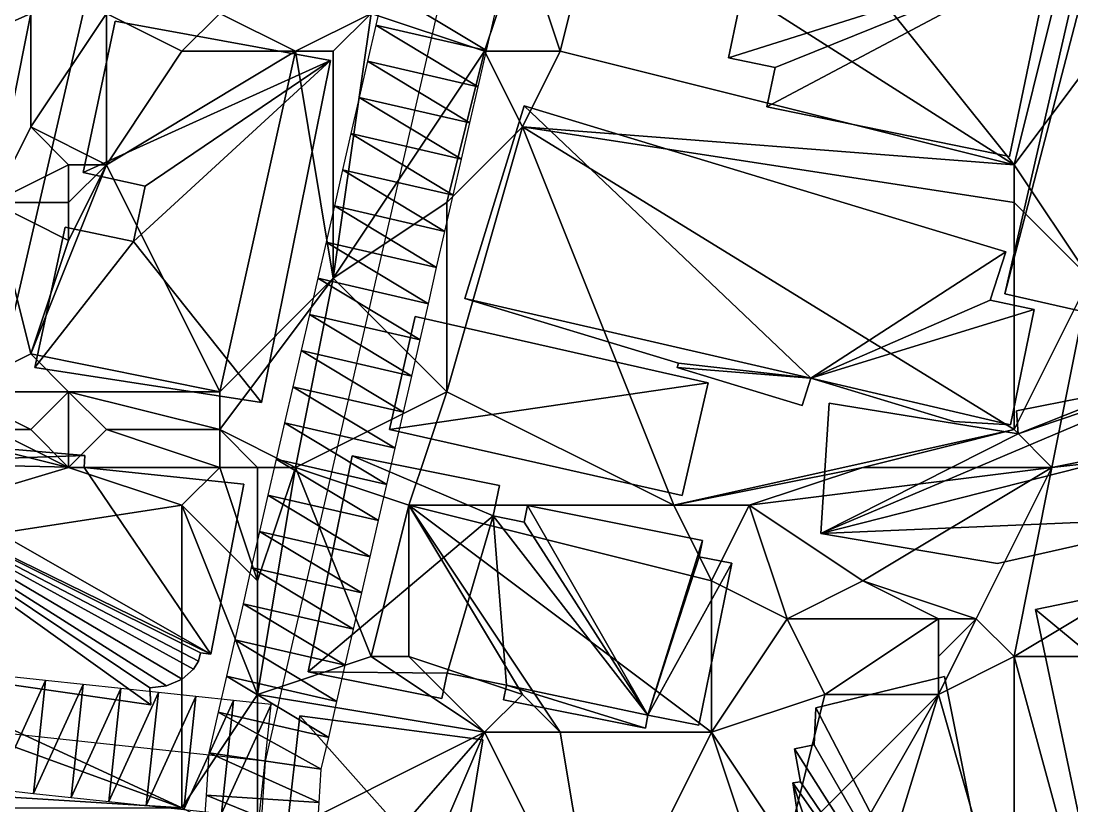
# Model space of a CAD drawing. Header units: metres. Extents: x -1103 to 901, y -902 to 905.
# Drawn here: x -716.5 to -660.9, y 252.1 to 293.6 of the extents above; entities that cross this region are included whole.
import ezdxf

# ---------------------------------------------------------------- set-up
doc = ezdxf.new("R2010")
doc.units = ezdxf.units.M
for name, color, linetype in [('OSM_BUILDING_FOOTPRINTS', 7, 'CONTINUOUS'), ('OSM_BUILDING_ROOFS', 1, 'CONTINUOUS'), ('OSM_BUILDING_WALLS', 8, 'CONTINUOUS'), ('OSM_ROAD_AXES', 2, 'CONTINUOUS'), ('OSM_ROAD_SURFACE', 9, 'CONTINUOUS'), ('OSM_TERRAIN', 3, 'CONTINUOUS')]:
    doc.layers.add(name, color=color, linetype=linetype)

msp = doc.modelspace()

# ---------------------------------------------------------------- linework, layer by layer
at = {"layer": 'OSM_BUILDING_FOOTPRINTS'}
for points in [[(-686.816, 295.779, 11.988), (-678.592, 294.087, 11.988), (-679.1, 291.654, 11.988), (-676.635, 291.146, 11.988), (-677.066, 289.067, 11.988), (-664.244, 286.435, 11.988), (-662.033, 297.04, 11.988), (-685.545, 301.873, 11.988), (-686.816, 295.779, 11.988)], [(-713.013, 294.939, 13.933), (-717.744, 274.546, 13.933), (-737.364, 279.467, 13.933), (-732.324, 299.318, 13.933), (-713.013, 294.939, 13.933)], [(-660.74, 295.547, 12.646), (-660.253, 295.448, 12.646), (-659.866, 295.78, 12.646), (-659.568, 295.901, 12.646), (-659.137, 295.99, 12.646), (-658.617, 296.023, 12.646), (-658.297, 296.001, 12.646), (-657.733, 295.835, 12.646), (-657.39, 295.669, 12.646), (-656.705, 295.017, 12.646), (-656.009, 294.508, 12.646), (-653.798, 293.911, 12.646), (-653.433, 294.198, 12.646), (-652.925, 294.375, 12.646), (-652.129, 294.508, 12.646), (-651.443, 294.386, 12.646), (-651.001, 294.088, 12.646), (-650.15, 293.325, 12.646), (-649.808, 293.115, 12.646), (-649.166, 292.927, 12.646), (-652.924, 276.548, 12.646), (-664.498, 279.169, 12.646), (-660.74, 295.547, 12.646)], [(-711.532, 293.589, 12.969), (-700.146, 291.51, 12.969), (-703.794, 273.429, 12.969), (-715.776, 275.276, 12.969), (-714.185, 282.707, 12.969), (-710.559, 281.944, 12.969), (-709.94, 284.875, 12.969), (-713.234, 285.594, 12.969), (-711.532, 293.589, 12.969)], [(-675.198, 273.274, 12.776), (-681.808, 275.276, 12.776), (-681.742, 275.508, 12.776), (-693.039, 278.925, 12.776), (-689.911, 289.111, 12.776), (-664.432, 281.403, 12.776), (-665.261, 278.837, 12.776), (-662.939, 278.34, 12.776), (-664.188, 272.246, 12.776), (-667.184, 272.434, 12.776), (-674.756, 274.723, 12.776), (-675.198, 273.274, 12.776)], [(-695.669, 277.974, 12.93), (-680.172, 274.469, 12.93), (-681.543, 268.508, 12.93), (-697.029, 272.002, 12.93), (-695.669, 277.974, 12.93)], [(-664.885, 264.914, 13.003), (-674.225, 266.506, 13.003), (-673.783, 273.396, 13.003), (-663.79, 271.782, 13.003), (-663.868, 272.987, 13.003), (-657.611, 274.215, 13.003), (-657.202, 275.84, 13.003), (-653.842, 275.133, 13.003), (-654.174, 271.605, 13.003), (-654.019, 267.369, 13.003), (-664.885, 264.914, 13.003)], [(-723.834, 271.549, 14.578), (-713.145, 270.631, 14.578), (-713.179, 270.001, 14.578), (-704.722, 269.116, 14.578), (-706.469, 260.125, 14.578), (-707.021, 260.191, 14.578), (-707.132, 259.76, 14.578), (-707.386, 259.329, 14.578), (-707.983, 258.798, 14.578), (-708.823, 258.444, 14.578), (-709.707, 258.344, 14.578), (-709.652, 257.449, 14.578), (-733.407, 260.866, 14.578), (-732.876, 273.097, 14.578), (-728.09, 272.975, 14.578), (-728.278, 270.786, 14.578), (-724.155, 270.233, 14.578), (-723.834, 271.549, 14.578)], [(-680.669, 256.376, 13.508), (-678.934, 264.936, 13.508), (-680.647, 265.279, 13.508), (-680.47, 266.13, 13.508), (-689.733, 267.988, 13.508), (-689.91, 267.103, 13.508), (-691.546, 267.435, 13.508), (-691.215, 269.05, 13.508), (-699.008, 270.609, 13.508), (-701.329, 259.196, 13.508), (-694.254, 257.781, 13.508), (-693.978, 259.119, 13.508), (-690.839, 258.488, 13.508), (-690.993, 257.714, 13.508), (-683.499, 256.221, 13.508), (-683.366, 256.907, 13.508), (-680.669, 256.376, 13.508)], [(-657.876, 238.749, 13.696), (-662.862, 262.481, 13.696), (-643.893, 266.407, 13.696), (-638.919, 242.675, 13.696), (-657.876, 238.749, 13.696)]]:
    msp.add_polyline3d(points, close=True, dxfattribs=at)
for points in [[(-675.242, 250.272, 14.604), (-675.706, 253.324, 14.604), (-675.297, 253.379, 14.604), (-675.618, 255.127, 14.604), (-674.579, 255.337, 14.604), (-674.479, 257.294, 14.604), (-667.681, 258.942, 14.604), (-662.917, 235.099, 14.604)], [(-702.456, 250.769, 14.604), (-701.76, 256.874, 14.604), (-692.088, 255.602, 14.604), (-692.088, 255.602, 14.604), (-693.436, 247.485, 14.604)]]:
    msp.add_polyline3d(points, dxfattribs=at)
at = {"layer": 'OSM_BUILDING_ROOFS'}
for points in [[(-717.744, 274.546, 19.133), (-713.013, 294.939, 19.133), (-732.324, 299.318, 19.133)], [(-662.033, 297.04, 20.388), (-678.592, 294.087, 20.388), (-679.1, 291.654, 20.388)], [(-662.033, 297.04, 20.388), (-679.1, 291.654, 20.388), (-676.635, 291.146, 20.388)], [(-662.033, 297.04, 20.388), (-676.635, 291.146, 20.388), (-677.066, 289.067, 20.388)], [(-662.033, 297.04, 20.388), (-677.066, 289.067, 20.388), (-664.244, 286.435, 20.388)], [(-660.253, 295.448, 30.646), (-660.74, 295.547, 30.646), (-664.498, 279.169, 30.646)], [(-660.253, 295.448, 30.646), (-664.498, 279.169, 30.646), (-652.924, 276.548, 30.646)], [(-700.146, 291.51, 24.569), (-711.532, 293.589, 24.569), (-713.234, 285.594, 24.569)], [(-700.146, 291.51, 24.569), (-713.234, 285.594, 24.569), (-709.94, 284.875, 24.569)], [(-700.146, 291.51, 24.569), (-709.94, 284.875, 24.569), (-710.559, 281.944, 24.569)], [(-710.559, 281.944, 24.569), (-703.794, 273.429, 24.569), (-700.146, 291.51, 24.569)], [(-674.756, 274.723, 24.376), (-689.911, 289.111, 24.376), (-693.039, 278.925, 24.376)], [(-674.756, 274.723, 24.376), (-664.432, 281.403, 24.376), (-689.911, 289.111, 24.376)], [(-710.559, 281.944, 24.569), (-714.185, 282.707, 24.569), (-715.776, 275.276, 24.569)], [(-710.559, 281.944, 24.569), (-715.776, 275.276, 24.569), (-703.794, 273.429, 24.569)], [(-674.756, 274.723, 24.376), (-665.261, 278.837, 24.376), (-664.432, 281.403, 24.376)], [(-674.756, 274.723, 24.376), (-693.039, 278.925, 24.376), (-681.742, 275.508, 24.376)], [(-674.756, 274.723, 24.376), (-662.939, 278.34, 24.376), (-665.261, 278.837, 24.376)], [(-680.172, 274.469, 22.93), (-695.669, 277.974, 22.93), (-697.029, 272.002, 22.93)], [(-674.756, 274.723, 24.376), (-664.188, 272.246, 24.376), (-662.939, 278.34, 24.376)], [(-674.756, 274.723, 24.376), (-681.742, 275.508, 24.376), (-681.808, 275.276, 24.376)], [(-681.808, 275.276, 24.376), (-675.198, 273.274, 24.376), (-674.756, 274.723, 24.376)], [(-674.225, 266.506, 21.403), (-654.174, 271.605, 21.403), (-653.842, 275.133, 21.403)], [(-663.79, 271.782, 21.403), (-674.225, 266.506, 21.403), (-653.842, 275.133, 21.403)], [(-663.79, 271.782, 21.403), (-653.842, 275.133, 21.403), (-657.611, 274.215, 21.403)], [(-674.756, 274.723, 24.376), (-667.184, 272.434, 24.376), (-664.188, 272.246, 24.376)], [(-680.172, 274.469, 22.93), (-697.029, 272.002, 22.93), (-681.543, 268.508, 22.93)], [(-657.611, 274.215, 21.403), (-663.868, 272.987, 21.403), (-663.79, 271.782, 21.403)], [(-663.79, 271.782, 21.403), (-673.783, 273.396, 21.403), (-674.225, 266.506, 21.403)], [(-713.145, 270.631, 29.378), (-723.834, 271.549, 29.378), (-724.155, 270.233, 29.378)], [(-674.225, 266.506, 21.403), (-654.019, 267.369, 21.403), (-654.174, 271.605, 21.403)], [(-728.278, 270.786, 29.378), (-733.407, 260.866, 29.378), (-709.652, 257.449, 29.378)], [(-728.278, 270.786, 29.378), (-709.652, 257.449, 29.378), (-709.707, 258.344, 29.378)], [(-728.278, 270.786, 29.378), (-709.707, 258.344, 29.378), (-708.823, 258.444, 29.378)], [(-728.278, 270.786, 29.378), (-708.823, 258.444, 29.378), (-707.983, 258.798, 29.378)], [(-728.278, 270.786, 29.378), (-707.983, 258.798, 29.378), (-707.386, 259.329, 29.378)], [(-728.278, 270.786, 29.378), (-707.386, 259.329, 29.378), (-707.132, 259.76, 29.378)], [(-728.278, 270.786, 29.378), (-707.132, 259.76, 29.378), (-707.021, 260.191, 29.378)], [(-728.278, 270.786, 29.378), (-707.021, 260.191, 29.378), (-706.469, 260.125, 29.378)], [(-724.155, 270.233, 29.378), (-728.278, 270.786, 29.378), (-706.469, 260.125, 29.378)], [(-713.179, 270.001, 29.378), (-713.145, 270.631, 29.378), (-724.155, 270.233, 29.378)], [(-724.155, 270.233, 29.378), (-706.469, 260.125, 29.378), (-713.179, 270.001, 29.378)], [(-691.546, 267.435, 21.908), (-699.008, 270.609, 21.908), (-701.329, 259.196, 21.908)], [(-691.546, 267.435, 21.908), (-691.215, 269.05, 21.908), (-699.008, 270.609, 21.908)], [(-706.469, 260.125, 29.378), (-704.722, 269.116, 29.378), (-713.179, 270.001, 29.378)], [(-683.366, 256.907, 21.908), (-689.733, 267.988, 21.908), (-689.91, 267.103, 21.908)], [(-683.366, 256.907, 21.908), (-680.47, 266.13, 21.908), (-689.733, 267.988, 21.908)], [(-691.546, 267.435, 21.908), (-701.329, 259.196, 21.908), (-693.978, 259.119, 21.908)], [(-691.546, 267.435, 21.908), (-693.978, 259.119, 21.908), (-690.839, 258.488, 21.908)], [(-683.366, 256.907, 21.908), (-689.91, 267.103, 21.908), (-691.546, 267.435, 21.908)], [(-690.839, 258.488, 21.908), (-683.366, 256.907, 21.908), (-691.546, 267.435, 21.908)], [(-674.225, 266.506, 21.403), (-664.885, 264.914, 21.403), (-654.019, 267.369, 21.403)], [(-662.862, 262.481, 22.096), (-638.919, 242.675, 22.096), (-643.893, 266.407, 22.096)], [(-683.366, 256.907, 21.908), (-680.647, 265.279, 21.908), (-680.47, 266.13, 21.908)], [(-683.366, 256.907, 21.908), (-678.934, 264.936, 21.908), (-680.647, 265.279, 21.908)], [(-683.366, 256.907, 21.908), (-680.669, 256.376, 21.908), (-678.934, 264.936, 21.908)], [(-662.862, 262.481, 22.096), (-657.876, 238.749, 22.096), (-638.919, 242.675, 22.096)], [(-701.329, 259.196, 21.908), (-694.254, 257.781, 21.908), (-693.978, 259.119, 21.908)], [(-690.839, 258.488, 21.908), (-690.993, 257.714, 21.908), (-683.499, 256.221, 21.908)], [(-690.839, 258.488, 21.908), (-683.499, 256.221, 21.908), (-683.366, 256.907, 21.908)], [(-662.917, 235.099, 32.604), (-667.681, 258.942, 32.604), (-674.479, 257.294, 32.604)], [(-693.436, 247.485, 32.604), (-701.76, 256.874, 32.604), (-702.456, 250.769, 32.604)], [(-693.436, 247.485, 32.604), (-692.088, 255.602, 32.604), (-701.76, 256.874, 32.604)], [(-662.917, 235.099, 32.604), (-674.479, 257.294, 32.604), (-674.579, 255.337, 32.604)], [(-662.917, 235.099, 32.604), (-674.579, 255.337, 32.604), (-675.618, 255.127, 32.604)], [(-662.917, 235.099, 32.604), (-675.618, 255.127, 32.604), (-675.297, 253.379, 32.604)], [(-662.917, 235.099, 32.604), (-675.297, 253.379, 32.604), (-675.706, 253.324, 32.604)], [(-675.706, 253.324, 32.604), (-675.242, 250.272, 32.604), (-674.689, 250.272, 32.604)], [(-662.917, 235.099, 32.604), (-675.706, 253.324, 32.604), (-674.689, 250.272, 32.604)]]:
    msp.add_3dface(points, dxfattribs=at)
at = {"layer": 'OSM_BUILDING_WALLS'}
for points in [[(-664.244, 286.435, 11.988), (-662.033, 297.04, 11.988), (-662.033, 297.04, 20.388)], [(-664.244, 286.435, 11.988), (-662.033, 297.04, 20.388), (-664.244, 286.435, 20.388)], [(-660.74, 295.547, 12.646), (-664.498, 279.169, 12.646), (-664.498, 279.169, 30.646)], [(-660.74, 295.547, 12.646), (-664.498, 279.169, 30.646), (-660.74, 295.547, 30.646)], [(-717.744, 274.546, 13.933), (-713.013, 294.939, 13.933), (-713.013, 294.939, 19.133)], [(-717.744, 274.546, 13.933), (-713.013, 294.939, 19.133), (-717.744, 274.546, 19.133)], [(-678.592, 294.087, 11.988), (-679.1, 291.654, 11.988), (-679.1, 291.654, 20.388)], [(-678.592, 294.087, 11.988), (-679.1, 291.654, 20.388), (-678.592, 294.087, 20.388)], [(-711.532, 293.589, 12.969), (-713.234, 285.594, 12.969), (-713.234, 285.594, 24.569)], [(-711.532, 293.589, 12.969), (-713.234, 285.594, 24.569), (-711.532, 293.589, 24.569)], [(-700.146, 291.51, 12.969), (-711.532, 293.589, 12.969), (-711.532, 293.589, 24.569)], [(-700.146, 291.51, 12.969), (-711.532, 293.589, 24.569), (-700.146, 291.51, 24.569)], [(-703.794, 273.429, 12.969), (-700.146, 291.51, 12.969), (-700.146, 291.51, 24.569)], [(-703.794, 273.429, 12.969), (-700.146, 291.51, 24.569), (-703.794, 273.429, 24.569)], [(-679.1, 291.654, 11.988), (-676.635, 291.146, 11.988), (-676.635, 291.146, 20.388)], [(-679.1, 291.654, 11.988), (-676.635, 291.146, 20.388), (-679.1, 291.654, 20.388)], [(-676.635, 291.146, 11.988), (-677.066, 289.067, 11.988), (-677.066, 289.067, 20.388)], [(-676.635, 291.146, 11.988), (-677.066, 289.067, 20.388), (-676.635, 291.146, 20.388)], [(-689.911, 289.111, 12.776), (-693.039, 278.925, 12.776), (-693.039, 278.925, 24.376)], [(-689.911, 289.111, 12.776), (-693.039, 278.925, 24.376), (-689.911, 289.111, 24.376)], [(-664.432, 281.403, 12.776), (-689.911, 289.111, 12.776), (-689.911, 289.111, 24.376)], [(-664.432, 281.403, 12.776), (-689.911, 289.111, 24.376), (-664.432, 281.403, 24.376)], [(-677.066, 289.067, 11.988), (-664.244, 286.435, 11.988), (-664.244, 286.435, 20.388)], [(-677.066, 289.067, 11.988), (-664.244, 286.435, 20.388), (-677.066, 289.067, 20.388)], [(-713.234, 285.594, 12.969), (-709.94, 284.875, 12.969), (-709.94, 284.875, 24.569)], [(-713.234, 285.594, 12.969), (-709.94, 284.875, 24.569), (-713.234, 285.594, 24.569)], [(-709.94, 284.875, 12.969), (-710.559, 281.944, 12.969), (-710.559, 281.944, 24.569)], [(-709.94, 284.875, 12.969), (-710.559, 281.944, 24.569), (-709.94, 284.875, 24.569)], [(-714.185, 282.707, 12.969), (-715.776, 275.276, 12.969), (-715.776, 275.276, 24.569)], [(-714.185, 282.707, 12.969), (-715.776, 275.276, 24.569), (-714.185, 282.707, 24.569)], [(-710.559, 281.944, 12.969), (-714.185, 282.707, 12.969), (-714.185, 282.707, 24.569)], [(-710.559, 281.944, 12.969), (-714.185, 282.707, 24.569), (-710.559, 281.944, 24.569)], [(-665.261, 278.837, 12.776), (-664.432, 281.403, 12.776), (-664.432, 281.403, 24.376)], [(-665.261, 278.837, 12.776), (-664.432, 281.403, 24.376), (-665.261, 278.837, 24.376)], [(-664.498, 279.169, 12.646), (-652.924, 276.548, 12.646), (-652.924, 276.548, 30.646)], [(-664.498, 279.169, 12.646), (-652.924, 276.548, 30.646), (-664.498, 279.169, 30.646)], [(-693.039, 278.925, 12.776), (-681.742, 275.508, 12.776), (-681.742, 275.508, 24.376)], [(-693.039, 278.925, 12.776), (-681.742, 275.508, 24.376), (-693.039, 278.925, 24.376)], [(-662.939, 278.34, 12.776), (-665.261, 278.837, 12.776), (-665.261, 278.837, 24.376)], [(-662.939, 278.34, 12.776), (-665.261, 278.837, 24.376), (-662.939, 278.34, 24.376)], [(-695.669, 277.974, 12.93), (-697.029, 272.002, 12.93), (-697.029, 272.002, 22.93)], [(-695.669, 277.974, 12.93), (-697.029, 272.002, 22.93), (-695.669, 277.974, 22.93)], [(-680.172, 274.469, 12.93), (-695.669, 277.974, 12.93), (-695.669, 277.974, 22.93)], [(-680.172, 274.469, 12.93), (-695.669, 277.974, 22.93), (-680.172, 274.469, 22.93)], [(-664.188, 272.246, 12.776), (-662.939, 278.34, 12.776), (-662.939, 278.34, 24.376)], [(-664.188, 272.246, 12.776), (-662.939, 278.34, 24.376), (-664.188, 272.246, 24.376)], [(-715.776, 275.276, 12.969), (-703.794, 273.429, 12.969), (-703.794, 273.429, 24.569)], [(-715.776, 275.276, 12.969), (-703.794, 273.429, 24.569), (-715.776, 275.276, 24.569)], [(-681.742, 275.508, 12.776), (-681.808, 275.276, 12.776), (-681.808, 275.276, 24.376)], [(-681.742, 275.508, 12.776), (-681.808, 275.276, 24.376), (-681.742, 275.508, 24.376)], [(-681.808, 275.276, 12.776), (-675.198, 273.274, 12.776), (-675.198, 273.274, 24.376)], [(-681.808, 275.276, 12.776), (-675.198, 273.274, 24.376), (-681.808, 275.276, 24.376)], [(-675.198, 273.274, 12.776), (-674.756, 274.723, 12.776), (-674.756, 274.723, 24.376)], [(-675.198, 273.274, 12.776), (-674.756, 274.723, 24.376), (-675.198, 273.274, 24.376)], [(-674.756, 274.723, 12.776), (-667.184, 272.434, 12.776), (-667.184, 272.434, 24.376)], [(-674.756, 274.723, 12.776), (-667.184, 272.434, 24.376), (-674.756, 274.723, 24.376)], [(-681.543, 268.508, 12.93), (-680.172, 274.469, 12.93), (-680.172, 274.469, 22.93)], [(-681.543, 268.508, 12.93), (-680.172, 274.469, 22.93), (-681.543, 268.508, 22.93)], [(-657.611, 274.215, 13.003), (-663.868, 272.987, 13.003), (-663.868, 272.987, 21.403)], [(-657.611, 274.215, 13.003), (-663.868, 272.987, 21.403), (-657.611, 274.215, 21.403)], [(-673.783, 273.396, 13.003), (-674.225, 266.506, 13.003), (-674.225, 266.506, 21.403)], [(-673.783, 273.396, 13.003), (-674.225, 266.506, 21.403), (-673.783, 273.396, 21.403)], [(-663.79, 271.782, 13.003), (-673.783, 273.396, 13.003), (-673.783, 273.396, 21.403)], [(-663.79, 271.782, 13.003), (-673.783, 273.396, 21.403), (-663.79, 271.782, 21.403)], [(-663.868, 272.987, 13.003), (-663.79, 271.782, 13.003), (-663.79, 271.782, 21.403)], [(-663.868, 272.987, 13.003), (-663.79, 271.782, 21.403), (-663.868, 272.987, 21.403)], [(-667.184, 272.434, 12.776), (-664.188, 272.246, 12.776), (-664.188, 272.246, 24.376)], [(-667.184, 272.434, 12.776), (-664.188, 272.246, 24.376), (-667.184, 272.434, 24.376)], [(-697.029, 272.002, 12.93), (-681.543, 268.508, 12.93), (-681.543, 268.508, 22.93)], [(-697.029, 272.002, 12.93), (-681.543, 268.508, 22.93), (-697.029, 272.002, 22.93)], [(-713.145, 270.631, 14.578), (-723.834, 271.549, 14.578), (-723.834, 271.549, 29.378)], [(-713.145, 270.631, 14.578), (-723.834, 271.549, 29.378), (-713.145, 270.631, 29.378)], [(-713.179, 270.001, 14.578), (-713.145, 270.631, 14.578), (-713.145, 270.631, 29.378)], [(-713.179, 270.001, 14.578), (-713.145, 270.631, 29.378), (-713.179, 270.001, 29.378)], [(-699.008, 270.609, 13.508), (-701.329, 259.196, 13.508), (-701.329, 259.196, 21.908)], [(-699.008, 270.609, 13.508), (-701.329, 259.196, 21.908), (-699.008, 270.609, 21.908)], [(-691.215, 269.05, 13.508), (-699.008, 270.609, 13.508), (-699.008, 270.609, 21.908)], [(-691.215, 269.05, 13.508), (-699.008, 270.609, 21.908), (-691.215, 269.05, 21.908)], [(-704.722, 269.116, 14.578), (-713.179, 270.001, 14.578), (-713.179, 270.001, 29.378)], [(-704.722, 269.116, 14.578), (-713.179, 270.001, 29.378), (-704.722, 269.116, 29.378)], [(-706.469, 260.125, 14.578), (-704.722, 269.116, 14.578), (-704.722, 269.116, 29.378)], [(-706.469, 260.125, 14.578), (-704.722, 269.116, 29.378), (-706.469, 260.125, 29.378)], [(-691.546, 267.435, 13.508), (-691.215, 269.05, 13.508), (-691.215, 269.05, 21.908)], [(-691.546, 267.435, 13.508), (-691.215, 269.05, 21.908), (-691.546, 267.435, 21.908)], [(-689.733, 267.988, 13.508), (-689.91, 267.103, 13.508), (-689.91, 267.103, 21.908)], [(-689.733, 267.988, 13.508), (-689.91, 267.103, 21.908), (-689.733, 267.988, 21.908)], [(-680.47, 266.13, 13.508), (-689.733, 267.988, 13.508), (-689.733, 267.988, 21.908)], [(-680.47, 266.13, 13.508), (-689.733, 267.988, 21.908), (-680.47, 266.13, 21.908)], [(-689.91, 267.103, 13.508), (-691.546, 267.435, 13.508), (-691.546, 267.435, 21.908)], [(-689.91, 267.103, 13.508), (-691.546, 267.435, 21.908), (-689.91, 267.103, 21.908)], [(-664.885, 264.914, 13.003), (-654.019, 267.369, 13.003), (-654.019, 267.369, 21.403)], [(-664.885, 264.914, 13.003), (-654.019, 267.369, 21.403), (-664.885, 264.914, 21.403)], [(-674.225, 266.506, 13.003), (-664.885, 264.914, 13.003), (-664.885, 264.914, 21.403)], [(-674.225, 266.506, 13.003), (-664.885, 264.914, 21.403), (-674.225, 266.506, 21.403)], [(-643.893, 266.407, 13.696), (-662.862, 262.481, 13.696), (-662.862, 262.481, 22.096)], [(-643.893, 266.407, 13.696), (-662.862, 262.481, 22.096), (-643.893, 266.407, 22.096)], [(-680.647, 265.279, 13.508), (-680.47, 266.13, 13.508), (-680.47, 266.13, 21.908)], [(-680.647, 265.279, 13.508), (-680.47, 266.13, 21.908), (-680.647, 265.279, 21.908)], [(-678.934, 264.936, 13.508), (-680.647, 265.279, 13.508), (-680.647, 265.279, 21.908)], [(-678.934, 264.936, 13.508), (-680.647, 265.279, 21.908), (-678.934, 264.936, 21.908)], [(-680.669, 256.376, 13.508), (-678.934, 264.936, 13.508), (-678.934, 264.936, 21.908)], [(-680.669, 256.376, 13.508), (-678.934, 264.936, 21.908), (-680.669, 256.376, 21.908)], [(-662.862, 262.481, 13.696), (-657.876, 238.749, 13.696), (-657.876, 238.749, 22.096)], [(-662.862, 262.481, 13.696), (-657.876, 238.749, 22.096), (-662.862, 262.481, 22.096)], [(-733.407, 260.866, 14.578), (-709.652, 257.449, 14.578), (-709.652, 257.449, 29.378)], [(-733.407, 260.866, 14.578), (-709.652, 257.449, 29.378), (-733.407, 260.866, 29.378)], [(-707.132, 259.76, 14.578), (-707.021, 260.191, 14.578), (-707.021, 260.191, 29.378)], [(-707.132, 259.76, 14.578), (-707.021, 260.191, 29.378), (-707.132, 259.76, 29.378)], [(-707.021, 260.191, 14.578), (-706.469, 260.125, 14.578), (-706.469, 260.125, 29.378)], [(-707.021, 260.191, 14.578), (-706.469, 260.125, 29.378), (-707.021, 260.191, 29.378)], [(-707.386, 259.329, 14.578), (-707.132, 259.76, 14.578), (-707.132, 259.76, 29.378)], [(-707.386, 259.329, 14.578), (-707.132, 259.76, 29.378), (-707.386, 259.329, 29.378)], [(-707.983, 258.798, 14.578), (-707.386, 259.329, 14.578), (-707.386, 259.329, 29.378)], [(-707.983, 258.798, 14.578), (-707.386, 259.329, 29.378), (-707.983, 258.798, 29.378)], [(-701.329, 259.196, 13.508), (-694.254, 257.781, 13.508), (-694.254, 257.781, 21.908)], [(-701.329, 259.196, 13.508), (-694.254, 257.781, 21.908), (-701.329, 259.196, 21.908)], [(-694.254, 257.781, 13.508), (-693.978, 259.119, 13.508), (-693.978, 259.119, 21.908)], [(-694.254, 257.781, 13.508), (-693.978, 259.119, 21.908), (-694.254, 257.781, 21.908)], [(-693.978, 259.119, 13.508), (-690.839, 258.488, 13.508), (-690.839, 258.488, 21.908)], [(-693.978, 259.119, 13.508), (-690.839, 258.488, 21.908), (-693.978, 259.119, 21.908)], [(-709.707, 258.344, 14.578), (-708.823, 258.444, 14.578), (-708.823, 258.444, 29.378)], [(-709.707, 258.344, 14.578), (-708.823, 258.444, 29.378), (-709.707, 258.344, 29.378)], [(-708.823, 258.444, 14.578), (-707.983, 258.798, 14.578), (-707.983, 258.798, 29.378)], [(-708.823, 258.444, 14.578), (-707.983, 258.798, 29.378), (-708.823, 258.444, 29.378)], [(-690.839, 258.488, 13.508), (-690.993, 257.714, 13.508), (-690.993, 257.714, 21.908)], [(-690.839, 258.488, 13.508), (-690.993, 257.714, 21.908), (-690.839, 258.488, 21.908)], [(-667.681, 258.942, 14.604), (-674.479, 257.294, 14.604), (-674.479, 257.294, 32.604)], [(-667.681, 258.942, 14.604), (-674.479, 257.294, 32.604), (-667.681, 258.942, 32.604)], [(-662.917, 235.099, 14.604), (-667.681, 258.942, 14.604), (-667.681, 258.942, 32.604)], [(-662.917, 235.099, 14.604), (-667.681, 258.942, 32.604), (-662.917, 235.099, 32.604)], [(-709.652, 257.449, 14.578), (-709.707, 258.344, 14.578), (-709.707, 258.344, 29.378)], [(-709.652, 257.449, 14.578), (-709.707, 258.344, 29.378), (-709.652, 257.449, 29.378)], [(-690.993, 257.714, 13.508), (-683.499, 256.221, 13.508), (-683.499, 256.221, 21.908)], [(-690.993, 257.714, 13.508), (-683.499, 256.221, 21.908), (-690.993, 257.714, 21.908)], [(-701.76, 256.874, 14.604), (-702.456, 250.769, 14.604), (-702.456, 250.769, 32.604)], [(-701.76, 256.874, 14.604), (-702.456, 250.769, 32.604), (-701.76, 256.874, 32.604)], [(-692.088, 255.602, 14.604), (-701.76, 256.874, 14.604), (-701.76, 256.874, 32.604)], [(-692.088, 255.602, 14.604), (-701.76, 256.874, 32.604), (-692.088, 255.602, 32.604)], [(-683.499, 256.221, 13.508), (-683.366, 256.907, 13.508), (-683.366, 256.907, 21.908)], [(-683.499, 256.221, 13.508), (-683.366, 256.907, 21.908), (-683.499, 256.221, 21.908)], [(-683.366, 256.907, 13.508), (-680.669, 256.376, 13.508), (-680.669, 256.376, 21.908)], [(-683.366, 256.907, 13.508), (-680.669, 256.376, 21.908), (-683.366, 256.907, 21.908)], [(-674.479, 257.294, 14.604), (-674.579, 255.337, 14.604), (-674.579, 255.337, 32.604)], [(-674.479, 257.294, 14.604), (-674.579, 255.337, 32.604), (-674.479, 257.294, 32.604)], [(-693.436, 247.485, 14.604), (-692.088, 255.602, 14.604), (-692.088, 255.602, 32.604)], [(-693.436, 247.485, 14.604), (-692.088, 255.602, 32.604), (-693.436, 247.485, 32.604)], [(-674.579, 255.337, 14.604), (-675.618, 255.127, 14.604), (-675.618, 255.127, 32.604)], [(-674.579, 255.337, 14.604), (-675.618, 255.127, 32.604), (-674.579, 255.337, 32.604)], [(-675.618, 255.127, 14.604), (-675.297, 253.379, 14.604), (-675.297, 253.379, 32.604)], [(-675.618, 255.127, 14.604), (-675.297, 253.379, 32.604), (-675.618, 255.127, 32.604)], [(-675.297, 253.379, 14.604), (-675.706, 253.324, 14.604), (-675.706, 253.324, 32.604)], [(-675.297, 253.379, 14.604), (-675.706, 253.324, 32.604), (-675.297, 253.379, 32.604)], [(-675.706, 253.324, 14.604), (-675.242, 250.272, 14.604), (-675.242, 250.272, 32.604)], [(-675.706, 253.324, 14.604), (-675.242, 250.272, 32.604), (-675.706, 253.324, 32.604)]]:
    msp.add_3dface(points, dxfattribs=at)
at = {"layer": 'OSM_ROAD_AXES'}
for points in [[(-669.318, 371.689, 15.857), (-674.027, 367.807, 15.607), (-676.824, 365.706, 14.908), (-678.703, 363.284, 14.573), (-680.737, 360.397, 14.422), (-682.317, 355.774, 14.185), (-693.945, 296.531, 13.883), (-703.606, 254.474, 17.035), (-705.286, 228.585, 18.562)], [(-703.606, 254.474, 17.035), (-814.884, 266.405, 17.33)]]:
    msp.add_polyline3d(points, dxfattribs=at)
at = {"layer": 'OSM_ROAD_SURFACE'}
for points in [[(-697.308, 295.291, 13.991), (-697.747, 293.38, 14.063), (-691.9, 292.036, 14.151)], [(-697.308, 295.291, 13.991), (-691.9, 292.036, 14.151), (-691.461, 293.948, 14.056)], [(-697.747, 293.38, 14.063), (-698.187, 291.468, 14.173), (-692.339, 290.125, 14.278)], [(-697.747, 293.38, 14.063), (-692.339, 290.125, 14.278), (-691.9, 292.036, 14.151)], [(-698.187, 291.468, 14.173), (-698.626, 289.556, 14.283), (-692.778, 288.213, 14.39)], [(-698.187, 291.468, 14.173), (-692.778, 288.213, 14.39), (-692.339, 290.125, 14.278)], [(-698.626, 289.556, 14.283), (-699.065, 287.644, 14.471), (-693.217, 286.301, 14.503)], [(-698.626, 289.556, 14.283), (-693.217, 286.301, 14.503), (-692.778, 288.213, 14.39)], [(-699.065, 287.644, 14.471), (-699.504, 285.733, 14.664), (-693.656, 284.389, 14.615)], [(-699.065, 287.644, 14.471), (-693.656, 284.389, 14.615), (-693.217, 286.301, 14.503)], [(-699.504, 285.733, 14.664), (-699.943, 283.821, 14.857), (-694.095, 282.478, 14.688)], [(-699.504, 285.733, 14.664), (-694.095, 282.478, 14.688), (-693.656, 284.389, 14.615)], [(-699.943, 283.821, 14.857), (-700.382, 281.909, 14.96), (-694.534, 280.566, 14.812)], [(-699.943, 283.821, 14.857), (-694.534, 280.566, 14.812), (-694.095, 282.478, 14.688)], [(-700.382, 281.909, 14.96), (-700.821, 279.998, 14.967), (-694.973, 278.654, 14.936)], [(-700.382, 281.909, 14.96), (-694.973, 278.654, 14.936), (-694.534, 280.566, 14.812)], [(-700.821, 279.998, 14.967), (-701.26, 278.086, 15.097), (-695.413, 276.743, 15.061)], [(-700.821, 279.998, 14.967), (-695.413, 276.743, 15.061), (-694.973, 278.654, 14.936)], [(-701.26, 278.086, 15.097), (-701.699, 276.174, 15.27), (-695.852, 274.831, 15.204)], [(-701.26, 278.086, 15.097), (-695.852, 274.831, 15.204), (-695.413, 276.743, 15.061)], [(-701.699, 276.174, 15.27), (-702.139, 274.262, 15.443), (-696.291, 272.919, 15.371)], [(-701.699, 276.174, 15.27), (-696.291, 272.919, 15.371), (-695.852, 274.831, 15.204)], [(-702.139, 274.262, 15.443), (-702.578, 272.351, 15.616), (-696.73, 271.008, 15.61)], [(-702.139, 274.262, 15.443), (-696.73, 271.008, 15.61), (-696.291, 272.919, 15.371)], [(-702.578, 272.351, 15.616), (-703.017, 270.439, 15.81), (-697.169, 269.096, 15.851)], [(-702.578, 272.351, 15.616), (-697.169, 269.096, 15.851), (-696.73, 271.008, 15.61)], [(-703.017, 270.439, 15.81), (-703.456, 268.527, 16.133), (-697.608, 267.184, 16.018)], [(-703.017, 270.439, 15.81), (-697.608, 267.184, 16.018), (-697.169, 269.096, 15.851)], [(-703.456, 268.527, 16.133), (-703.895, 266.616, 16.305), (-698.047, 265.272, 16.146)], [(-703.456, 268.527, 16.133), (-698.047, 265.272, 16.146), (-697.608, 267.184, 16.018)], [(-703.895, 266.616, 16.305), (-704.334, 264.704, 16.532), (-698.486, 263.361, 16.274)], [(-703.895, 266.616, 16.305), (-698.486, 263.361, 16.274), (-698.047, 265.272, 16.146)], [(-704.334, 264.704, 16.532), (-704.773, 262.792, 16.782), (-698.925, 261.449, 16.414)], [(-704.334, 264.704, 16.532), (-698.925, 261.449, 16.414), (-698.486, 263.361, 16.274)], [(-704.773, 262.792, 16.782), (-705.212, 260.881, 17.059), (-699.365, 259.537, 16.586)], [(-704.773, 262.792, 16.782), (-699.365, 259.537, 16.586), (-698.925, 261.449, 16.414)], [(-705.212, 260.881, 17.059), (-705.651, 258.969, 17.145), (-699.804, 257.626, 16.91)], [(-705.212, 260.881, 17.059), (-699.804, 257.626, 16.91), (-699.365, 259.537, 16.586)], [(-705.651, 258.969, 17.145), (-706.091, 257.057, 17.23), (-700.243, 255.714, 17.088)], [(-705.651, 258.969, 17.145), (-700.243, 255.714, 17.088), (-699.804, 257.626, 16.91)], [(-715.209, 258.735, 17.728), (-717.196, 258.948, 17.746), (-717.835, 252.982, 18.011)], [(-715.209, 258.735, 17.728), (-717.835, 252.982, 18.011), (-715.848, 252.769, 17.933)], [(-713.222, 258.522, 17.709), (-715.209, 258.735, 17.728), (-715.848, 252.769, 17.933)], [(-713.222, 258.522, 17.709), (-715.848, 252.769, 17.933), (-713.861, 252.556, 17.855)], [(-711.234, 258.309, 17.691), (-713.222, 258.522, 17.709), (-713.861, 252.556, 17.855)], [(-711.234, 258.309, 17.691), (-713.861, 252.556, 17.855), (-711.874, 252.343, 17.776)], [(-709.247, 258.096, 17.672), (-711.234, 258.309, 17.691), (-711.874, 252.343, 17.776)], [(-709.247, 258.096, 17.672), (-711.874, 252.343, 17.776), (-709.887, 252.13, 17.698)], [(-707.26, 257.883, 17.496), (-709.247, 258.096, 17.672), (-709.887, 252.13, 17.698)], [(-707.26, 257.883, 17.496), (-709.887, 252.13, 17.698), (-707.9, 251.917, 17.619)], [(-705.273, 257.67, 17.052), (-707.26, 257.883, 17.496), (-707.9, 251.917, 17.619)], [(-705.273, 257.67, 17.052), (-707.9, 251.917, 17.619), (-705.913, 251.704, 17.471)], [(-703.286, 257.457, 16.841), (-705.273, 257.67, 17.052), (-705.913, 251.704, 17.471)], [(-703.286, 257.457, 16.841), (-705.913, 251.704, 17.471), (-703.926, 251.491, 17.33)], [(-706.091, 257.057, 17.23), (-706.574, 254.906, 17.324), (-700.637, 254.042, 17.218)], [(-706.091, 257.057, 17.23), (-700.637, 254.042, 17.218), (-700.243, 255.714, 17.088)], [(-706.574, 254.906, 17.324), (-706.729, 252.677, 17.457), (-700.741, 252.288, 17.364)], [(-706.574, 254.906, 17.324), (-700.741, 252.288, 17.364), (-700.637, 254.042, 17.218)], [(-706.729, 252.677, 17.457), (-706.858, 250.685, 17.586), (-700.87, 250.297, 17.456)], [(-706.729, 252.677, 17.457), (-700.87, 250.297, 17.456), (-700.741, 252.288, 17.364)]]:
    msp.add_3dface(points, dxfattribs=at)
at = {"layer": 'OSM_TERRAIN'}
for points in [[(-688, 292, 14.275), (-686, 300, 14.283), (-690, 298, 13.814)], [(-688, 292, 14.275), (-664, 286, 14.408), (-686, 300, 14.283)], [(-664, 286, 14.408), (-672, 296, 14.297), (-686, 300, 14.283)], [(-698, 294, 13.977), (-692, 292, 14.099), (-690, 298, 13.814)], [(-692, 292, 14.099), (-688, 292, 14.275), (-690, 298, 13.814)], [(-664, 286, 14.408), (-662, 294, 14.446), (-672, 296, 14.297)], [(-718, 284, 17.259), (-716, 294, 17.259), (-734, 286, 17.259)], [(-734, 286, 17.259), (-716, 294, 17.259), (-732, 294, 17.265)], [(-718, 284, 17.259), (-716, 288, 16.923), (-716, 294, 17.259)], [(-716, 288, 16.923), (-712, 294, 15.736), (-716, 294, 17.259)], [(-716, 288, 16.923), (-712, 286, 15.564), (-712, 294, 15.736)], [(-712, 286, 15.564), (-708, 292, 15.564), (-712, 294, 15.736)], [(-708, 292, 15.564), (-706, 294, 14.935), (-712, 294, 15.736)], [(-708, 292, 15.564), (-702, 292, 15.52), (-706, 294, 14.935)], [(-702, 292, 15.52), (-698, 294, 13.977), (-706, 294, 14.935)], [(-702, 292, 15.52), (-700, 292, 14.951), (-698, 294, 13.977)], [(-700, 292, 14.951), (-700, 280, 14.782), (-698, 294, 13.977)], [(-700, 280, 14.782), (-692, 292, 14.099), (-698, 294, 13.977)], [(-664, 286, 14.408), (-660, 280, 15.225), (-658, 294, 15.272)], [(-664, 286, 14.408), (-658, 294, 15.272), (-662, 294, 14.446)], [(-706, 274, 15.564), (-702, 292, 15.52), (-712, 286, 15.564)], [(-712, 286, 15.564), (-702, 292, 15.52), (-708, 292, 15.564)], [(-700, 280, 14.782), (-702, 292, 15.52), (-706, 274, 15.564)], [(-702, 292, 15.52), (-700, 280, 14.782), (-700, 292, 14.951)], [(-700, 280, 14.782), (-694, 284, 14.538), (-692, 292, 14.099)], [(-694, 284, 14.538), (-690, 288, 14.913), (-692, 292, 14.099)], [(-690, 288, 14.913), (-688, 292, 14.275), (-692, 292, 14.099)], [(-690, 288, 14.913), (-664, 286, 14.408), (-688, 292, 14.275)], [(-718, 284, 17.259), (-714, 286, 15.844), (-716, 288, 16.923)], [(-714, 286, 15.844), (-712, 286, 15.564), (-716, 288, 16.923)], [(-694, 274, 15.196), (-682, 268, 15.249), (-690, 288, 14.913)], [(-694, 274, 15.196), (-690, 288, 14.913), (-694, 284, 14.538)], [(-690, 288, 14.913), (-682, 268, 15.249), (-664, 272, 15.007)], [(-664, 272, 15.007), (-664, 284, 14.901), (-690, 288, 14.913)], [(-690, 288, 14.913), (-664, 284, 14.901), (-664, 286, 14.408)], [(-718, 284, 17.259), (-714, 284, 15.966), (-714, 286, 15.844)], [(-716, 276, 15.702), (-712, 286, 15.564), (-714, 282, 15.564)], [(-716, 276, 15.702), (-706, 274, 15.564), (-712, 286, 15.564)], [(-714, 282, 15.564), (-712, 286, 15.564), (-714, 284, 15.966)], [(-714, 284, 15.966), (-712, 286, 15.564), (-714, 286, 15.844)], [(-664, 284, 14.901), (-660, 280, 15.225), (-664, 286, 14.408)], [(-720, 274, 17.281), (-716, 276, 15.702), (-718, 284, 17.259)], [(-716, 276, 15.702), (-714, 282, 15.564), (-718, 284, 17.259)], [(-714, 282, 15.564), (-714, 284, 15.966), (-718, 284, 17.259)], [(-700, 280, 14.782), (-694, 274, 15.196), (-694, 284, 14.538)], [(-664, 272, 15.007), (-660, 280, 15.225), (-664, 284, 14.901)], [(-706, 272, 15.974), (-700, 280, 14.782), (-706, 274, 15.564)], [(-706, 272, 15.974), (-702, 270, 15.652), (-700, 280, 14.782)], [(-702, 270, 15.652), (-694, 274, 15.196), (-700, 280, 14.782)], [(-664, 272, 15.007), (-662, 270, 15.373), (-660, 280, 15.225)], [(-662, 270, 15.373), (-652, 272, 15.848), (-660, 280, 15.225)], [(-720, 274, 17.281), (-714, 274, 15.872), (-716, 276, 15.702)], [(-714, 274, 15.872), (-706, 274, 15.564), (-716, 276, 15.702)], [(-734, 264, 17.874), (-714, 270, 17.676), (-730, 274, 17.737)], [(-714, 270, 17.676), (-718, 272, 17.419), (-730, 274, 17.737)], [(-718, 272, 17.419), (-716, 272, 17.078), (-720, 274, 17.281)], [(-716, 272, 17.078), (-714, 274, 15.872), (-720, 274, 17.281)], [(-714, 270, 17.676), (-714, 274, 15.872), (-716, 272, 17.078)], [(-714, 270, 17.676), (-712, 272, 16.629), (-714, 274, 15.872)], [(-712, 272, 16.629), (-706, 272, 15.974), (-714, 274, 15.872)], [(-706, 272, 15.974), (-706, 274, 15.564), (-714, 274, 15.872)], [(-696, 268, 15.95), (-694, 274, 15.196), (-702, 270, 15.652)], [(-696, 268, 15.95), (-682, 268, 15.249), (-694, 274, 15.196)], [(-714, 270, 17.676), (-716, 272, 17.078), (-718, 272, 17.419)], [(-714, 270, 17.676), (-706, 270, 17.177), (-712, 272, 16.629)], [(-706, 270, 17.177), (-706, 272, 15.974), (-712, 272, 16.629)], [(-706, 270, 17.177), (-704, 270, 16.187), (-706, 272, 15.974)], [(-704, 270, 16.187), (-702, 270, 15.652), (-706, 272, 15.974)], [(-672, 270, 15.449), (-664, 272, 15.007), (-682, 268, 15.249)], [(-672, 270, 15.449), (-662, 270, 15.373), (-664, 272, 15.007)], [(-642, 260, 15.837), (-644, 272, 15.881), (-664, 260, 15.877)], [(-664, 260, 15.877), (-644, 272, 15.881), (-662, 270, 15.373)], [(-662, 270, 15.373), (-644, 272, 15.881), (-652, 272, 15.848)], [(-734, 264, 17.874), (-708, 268, 17.676), (-714, 270, 17.676)], [(-708, 268, 17.676), (-706, 270, 17.177), (-714, 270, 17.676)], [(-704, 264, 16.357), (-706, 270, 17.177), (-708, 268, 17.676)], [(-704, 264, 16.357), (-704, 270, 16.187), (-706, 270, 17.177)], [(-704, 258, 16.721), (-698, 260, 16.48), (-702, 270, 15.652)], [(-704, 258, 16.721), (-702, 270, 15.652), (-704, 264, 16.357)], [(-704, 264, 16.357), (-702, 270, 15.652), (-704, 270, 16.187)], [(-698, 260, 16.48), (-696, 268, 15.95), (-702, 270, 15.652)], [(-678, 268, 15.517), (-672, 270, 15.449), (-682, 268, 15.249)], [(-672, 264, 15.553), (-662, 270, 15.373), (-678, 268, 15.517)], [(-678, 268, 15.517), (-662, 270, 15.373), (-672, 270, 15.449)], [(-672, 264, 15.553), (-666, 262, 15.895), (-662, 270, 15.373)], [(-664, 260, 15.877), (-662, 270, 15.373), (-666, 262, 15.895)], [(-708, 252, 17.572), (-708, 268, 17.676), (-734, 264, 17.874)], [(-708, 252, 17.572), (-704, 258, 16.721), (-708, 268, 17.676)], [(-708, 268, 17.676), (-704, 258, 16.721), (-704, 264, 16.357)], [(-698, 260, 16.48), (-696, 260, 16.144), (-696, 268, 15.95)], [(-688, 256, 16.195), (-696, 268, 15.95), (-690, 258, 16.359)], [(-688, 256, 16.195), (-680, 256, 16.095), (-696, 268, 15.95)], [(-696, 260, 16.144), (-690, 258, 16.359), (-696, 268, 15.95)], [(-696, 268, 15.95), (-680, 256, 16.095), (-680, 264, 16.095)], [(-680, 264, 16.095), (-682, 268, 15.249), (-696, 268, 15.95)], [(-680, 264, 16.095), (-678, 268, 15.517), (-682, 268, 15.249)], [(-680, 264, 16.095), (-676, 262, 15.771), (-678, 268, 15.517)], [(-676, 262, 15.771), (-672, 264, 15.553), (-678, 268, 15.517)], [(-730, 260, 18.318), (-708, 252, 17.572), (-734, 264, 17.874)], [(-680, 256, 16.095), (-676, 262, 15.771), (-680, 264, 16.095)], [(-676, 262, 15.771), (-668, 262, 16.077), (-672, 264, 15.553)], [(-668, 262, 16.077), (-666, 262, 15.895), (-672, 264, 15.553)], [(-680, 256, 16.095), (-674, 258, 17.174), (-676, 262, 15.771)], [(-674, 258, 17.174), (-668, 262, 16.077), (-676, 262, 15.771)], [(-674, 258, 17.174), (-668, 258, 17.381), (-668, 262, 16.077)], [(-668, 258, 17.381), (-668, 260, 16.951), (-668, 262, 16.077)], [(-668, 260, 16.951), (-668, 258, 17.381), (-666, 262, 15.895)], [(-668, 260, 16.951), (-666, 262, 15.895), (-668, 262, 16.077)], [(-668, 258, 17.381), (-664, 260, 15.877), (-666, 262, 15.895)], [(-740, 254, 18.864), (-708, 252, 17.572), (-730, 260, 18.318)], [(-692, 256, 17.279), (-698, 260, 16.48), (-704, 258, 16.721)], [(-698, 260, 16.48), (-692, 256, 17.279), (-696, 260, 16.144)], [(-692, 256, 17.279), (-690, 258, 16.359), (-696, 260, 16.144)], [(-664, 244, 17.173), (-664, 260, 15.877), (-668, 258, 17.381)], [(-664, 244, 17.173), (-658, 238, 15.799), (-664, 260, 15.877)], [(-658, 238, 15.799), (-642, 260, 15.837), (-664, 260, 15.877)], [(-704, 250, 17.405), (-704, 258, 16.721), (-708, 252, 17.572)], [(-704, 258, 16.721), (-704, 250, 17.405), (-692, 256, 17.279)], [(-692, 256, 17.279), (-688, 256, 16.195), (-690, 258, 16.359)], [(-680, 256, 16.095), (-676, 250, 17.209), (-674, 258, 17.174)], [(-676, 232, 17.386), (-668, 258, 17.381), (-676, 244, 17.285)], [(-676, 232, 17.386), (-664, 244, 17.173), (-668, 258, 17.381)], [(-676, 244, 17.285), (-668, 258, 17.381), (-676, 250, 17.209)], [(-676, 250, 17.209), (-668, 258, 17.381), (-674, 258, 17.174)], [(-706, 240, 17.666), (-698, 242, 17.381), (-692, 256, 17.279)], [(-706, 240, 17.666), (-692, 256, 17.279), (-704, 250, 17.405)], [(-698, 242, 17.381), (-686, 244, 17.586), (-692, 256, 17.279)], [(-692, 256, 17.279), (-686, 244, 17.586), (-688, 256, 16.195)], [(-686, 244, 17.586), (-680, 256, 16.095), (-688, 256, 16.195)], [(-686, 244, 17.586), (-676, 244, 17.285), (-680, 256, 16.095)], [(-676, 244, 17.285), (-676, 250, 17.209), (-680, 256, 16.095)], [(-728, 252, 18.282), (-708, 252, 17.572), (-740, 254, 18.864)]]:
    msp.add_3dface(points, dxfattribs=at)

doc.saveas('drawing.dxf')
